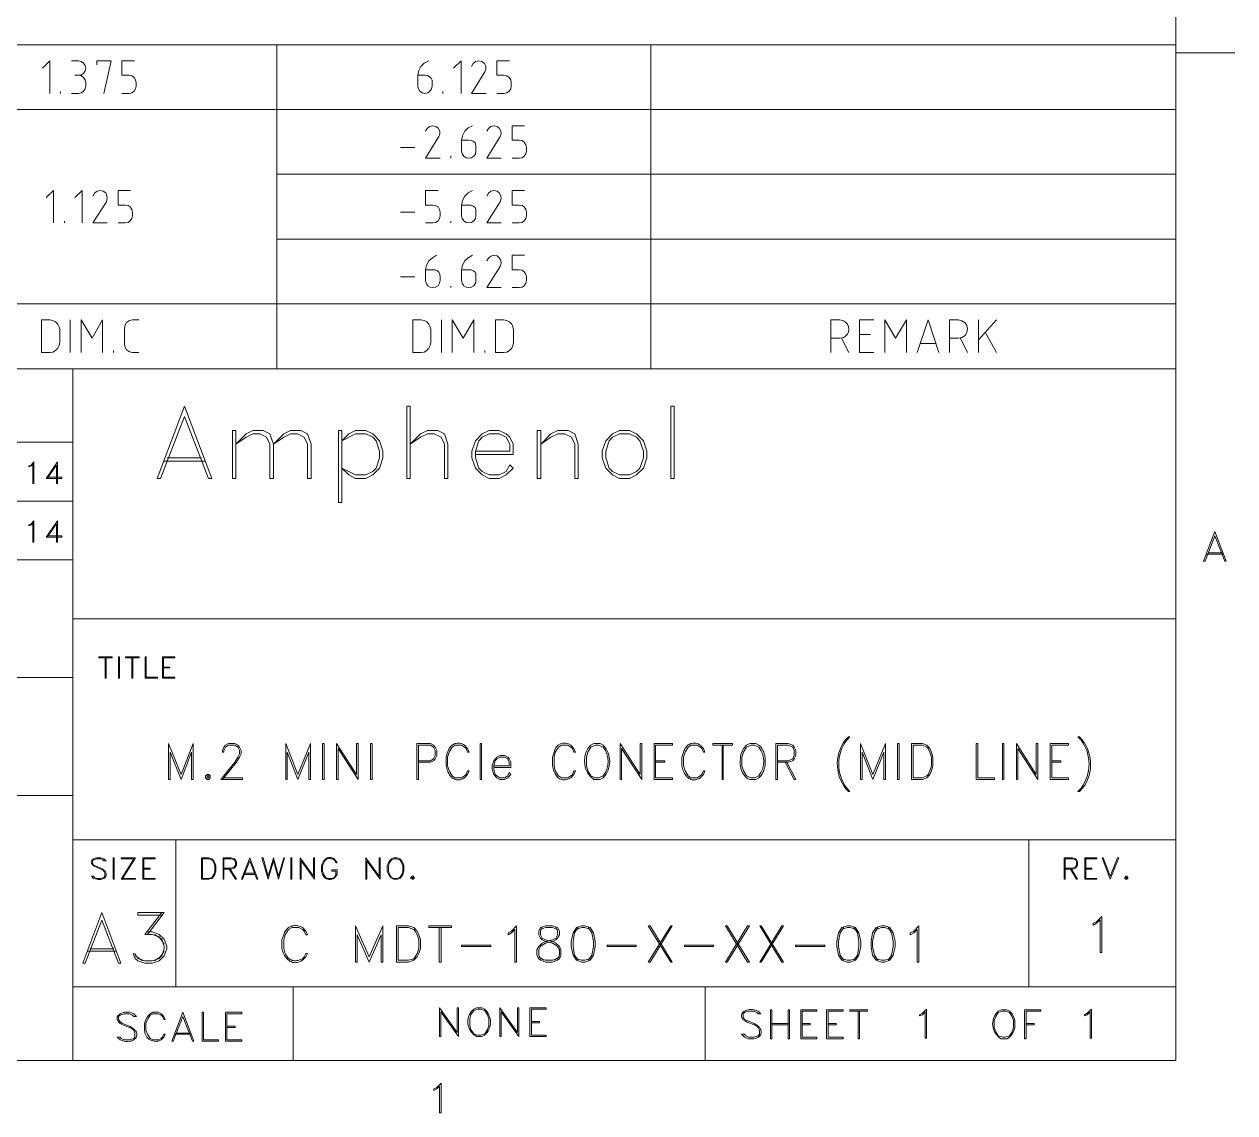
# Model space of a CAD drawing. Header units: inches. Extents: x 0 to 16.2, y 0 to 11.4.
# Drawn here: x 12.809 to 16.052, y 0.129 to 3.043 of the extents above; entities that cross this region are included whole.
import ezdxf

# ---------------------------------------------------------------- set-up
doc = ezdxf.new("R2010")
doc.units = ezdxf.units.IN
doc.header["$MEASUREMENT"] = 0
doc.layers.add('Color-7-Line_Weight-20', color=7, linetype='Continuous', lineweight=20)

msp = doc.modelspace()

# ---------------------------------------------------------------- linework, layer by layer
at = {"layer": 'Color-7-Line_Weight-20', "linetype": 'Continuous'}
for p, q in [((13.4858, 2.1208), (13.4858, 2.9883)), ((14.4875, 2.1208), (14.4875, 2.9883)), ((15.8942, 2.9667), (16.0517, 2.9667)), ((12.9067, 2.8583), (12.9067, 2.8633)), ((13.9308, 2.8583), (13.9308, 2.8633)), ((15.8942, 2.815), (9.8642, 2.815)), ((13.8167, 2.7133), (13.8558, 2.7133)), ((13.9517, 2.685), (13.9517, 2.69)), ((15.8942, 2.6417), (13.4858, 2.6417)), ((13.8167, 2.54), (13.8558, 2.54)), ((12.9167, 2.5117), (12.9167, 2.5158)), ((13.9517, 2.5117), (13.9517, 2.5158)), ((15.8942, 2.4683), (13.4858, 2.4683)), ((13.8167, 2.3667), (13.8558, 2.3667)), ((13.9517, 2.3383), (13.9517, 2.3425)), ((15.8942, 2.295), (9.8642, 2.295)), ((12.9325, 2.165), (12.9325, 2.2517)), ((13.9267, 2.165), (13.9267, 2.2517)), ((15.365, 2.1642), (15.365, 2.2517)), ((15.4133, 2.2517), (15.365, 2.1983)), ((15.0758, 2.2125), (15.0467, 2.2125)), ((15.3833, 2.2192), (15.4133, 2.1642)), ((14.9983, 2.2033), (15.0183, 2.1642)), ((15.25, 2.1883), (15.2092, 2.1883)), ((15.3167, 2.2033), (15.3358, 2.1642)), ((13.0483, 2.165), (13.0483, 2.17)), ((14.0425, 2.165), (14.0425, 2.17)), ((15.8942, 2.1208), (9.8658, 2.1208)), ((12.9392, 2.1208), (12.9392, 0.2692)), ((12.9392, 1.9242), (11.4417, 1.9242)), ((13.1925, 1.8825), (13.2842, 1.8825)), ((13.1833, 1.8733), (13.2933, 1.8733)), ((12.9392, 1.7667), (11.4417, 1.7667)), ((15.9758, 1.625), (16.0208, 1.625)), ((15.98, 1.6283), (16.0175, 1.6283)), ((12.9392, 1.6092), (11.4417, 1.6092)), ((15.8942, 1.4517), (12.9392, 1.4517)), ((12.9392, 1.2942), (11.4417, 1.2942)), ((12.9392, 0.9783), (11.4417, 0.9783)), ((15.8942, 0.86), (12.9392, 0.86)), ((13.215, 0.86), (13.215, 0.4667)), ((15.5, 0.86), (15.5, 0.4667)), ((13.3967, 0.7675), (13.43, 0.7675)), ((13.3992, 0.7708), (13.4267, 0.7708)), ((12.9783, 0.5617), (13.0558, 0.5617)), ((12.985, 0.5683), (13.0492, 0.5683)), ((13.1267, 0.5358), (13.1067, 0.5492)), ((14.1875, 0.5467), (14.2008, 0.5375)), ((14.2283, 0.5375), (14.2425, 0.5467)), ((15.8942, 0.4667), (12.9392, 0.4667)), ((13.53, 0.4667), (13.53, 0.2692)), ((14.6333, 0.4667), (14.6333, 0.2692)), ((14.8117, 0.3683), (14.8558, 0.3683)), ((14.8117, 0.3642), (14.8558, 0.3642)), ((13.2125, 0.3392), (13.2567, 0.3392)), ((13.2158, 0.3425), (13.2525, 0.3425))]:
    msp.add_line(p, q, dxfattribs=at)
for points in [[(15.8942, 0.2692), (15.8942, 11.1742), (0.25, 11.1742), (0.25, 0.2692)], [(13.8633, 2.8775), (13.865, 2.87), (13.8692, 2.8642), (13.875, 2.86), (13.8825, 2.8583), (13.89, 2.86), (13.8958, 2.8642), (13.9, 2.87), (13.9017, 2.8775), (13.9017, 2.8933), (13.8992, 2.8992), (13.8942, 2.9033), (13.8892, 2.9058), (13.8825, 2.9067), (13.8633, 2.9067)], [(13.9808, 2.7042), (13.9825, 2.6967), (13.9867, 2.69), (13.9925, 2.6858), (14, 2.685), (14.0075, 2.6858), (14.0133, 2.69), (14.0175, 2.6967), (14.0192, 2.7042), (14.0192, 2.72), (14.0167, 2.7258), (14.0117, 2.73), (14.0067, 2.7325), (14, 2.7333), (13.9808, 2.7333)], [(13.9808, 2.5308), (13.9825, 2.5233), (13.9867, 2.5167), (13.9925, 2.5125), (14, 2.5117), (14.0075, 2.5125), (14.0133, 2.5167), (14.0175, 2.5233), (14.0192, 2.5308), (14.0192, 2.5467), (14.0167, 2.5525), (14.0117, 2.5567), (14.0067, 2.5592), (13.9808, 2.5592)], [(13.9808, 2.3575), (13.9825, 2.35), (13.9867, 2.3433), (13.9925, 2.3392), (14, 2.3383), (14.0075, 2.3392), (14.0133, 2.3433), (14.0175, 2.35), (14.0192, 2.3575), (14.0192, 2.3733), (14.0167, 2.3792), (14.0117, 2.3833), (14.0067, 2.3858), (13.9808, 2.3858)], [(12.8558, 2.165), (12.8775, 2.165), (12.8858, 2.1658), (12.8933, 2.17), (12.8992, 2.1758), (12.9025, 2.1833), (12.9042, 2.1917), (12.9042, 2.225), (12.9025, 2.2333), (12.8992, 2.2408), (12.8933, 2.2467), (12.8858, 2.25), (12.8775, 2.2517), (12.8558, 2.2517)], [(13.85, 2.165), (13.8717, 2.165), (13.88, 2.1658), (13.8875, 2.17), (13.8933, 2.1758), (13.8967, 2.1833), (13.8983, 2.1917), (13.8983, 2.225), (13.8967, 2.2333), (13.8933, 2.2408), (13.8875, 2.2467), (13.88, 2.25), (13.8717, 2.2517), (13.85, 2.2517)], [(14.0717, 2.165), (14.0933, 2.165), (14.1017, 2.1658), (14.1092, 2.17), (14.115, 2.1758), (14.1183, 2.1833), (14.12, 2.1917), (14.12, 2.225), (14.1183, 2.2333), (14.115, 2.2408), (14.1092, 2.2467), (14.1017, 2.25), (14.0933, 2.2517), (14.0717, 2.2517)], [(13.165, 1.8275), (13.2383, 2.0208), (13.3117, 1.8275), (13.3025, 1.8275), (13.2383, 1.9933), (13.1742, 1.8275)], [(13.8342, 1.8275), (13.8433, 1.8275), (13.8433, 2.0208), (13.8342, 2.0208)], [(14.5408, 1.8275), (14.55, 1.8275), (14.55, 2.0208), (14.5408, 2.0208)], [(13.3667, 1.8275), (13.3758, 1.8275), (13.3758, 1.9558), (13.3667, 1.9558)], [(13.4767, 1.8275), (13.4675, 1.8275), (13.4675, 1.9192), (13.4583, 1.9375), (13.44, 1.9467), (13.4217, 1.9467), (13.4033, 1.9375), (13.3758, 1.9192), (13.4033, 1.9467), (13.4217, 1.9558), (13.4492, 1.9558), (13.4675, 1.9467), (13.4767, 1.9192)], [(13.5775, 1.8275), (13.5683, 1.8275), (13.5683, 1.9192), (13.5592, 1.9375), (13.5408, 1.9467), (13.5225, 1.9467), (13.5042, 1.9375), (13.4767, 1.9192), (13.5042, 1.9467), (13.5225, 1.9558), (13.55, 1.9558), (13.5683, 1.9467), (13.5775, 1.9192)], [(13.6508, 1.7633), (13.66, 1.7633), (13.66, 1.9558), (13.6508, 1.9558)], [(13.7517, 1.9283), (13.7608, 1.9008), (13.7608, 1.8825), (13.7517, 1.855), (13.7425, 1.8458), (13.7242, 1.8367), (13.6967, 1.8367), (13.66, 1.855), (13.6783, 1.8367), (13.6967, 1.8275), (13.7242, 1.8275), (13.7425, 1.8367), (13.7608, 1.855), (13.77, 1.8825), (13.77, 1.9008), (13.7608, 1.9283), (13.7425, 1.9467), (13.7242, 1.9558), (13.6967, 1.9558), (13.6783, 1.9467), (13.66, 1.9283), (13.6967, 1.9467), (13.7242, 1.9467), (13.7425, 1.9375)], [(13.9442, 1.8275), (13.935, 1.8275), (13.935, 1.9192), (13.9258, 1.9375), (13.9075, 1.9467), (13.8892, 1.9467), (13.8708, 1.9375), (13.8433, 1.9192), (13.8708, 1.9467), (13.8892, 1.9558), (13.9167, 1.9558), (13.935, 1.9467), (13.9442, 1.9192)], [(14.1833, 1.8275), (14.1925, 1.8275), (14.1925, 1.9558), (14.1833, 1.9558)], [(14.2933, 1.8275), (14.2842, 1.8275), (14.2842, 1.9192), (14.275, 1.9375), (14.2567, 1.9467), (14.2383, 1.9467), (14.22, 1.9375), (14.1925, 1.9192), (14.22, 1.9467), (14.2383, 1.9558), (14.2658, 1.9558), (14.2842, 1.9467), (14.2933, 1.9192)], [(14.385, 1.9467), (14.3667, 1.9283), (14.3575, 1.9008), (14.3575, 1.8825), (14.3667, 1.855), (14.385, 1.8367), (14.4033, 1.8275), (14.4308, 1.8275), (14.4492, 1.8367), (14.4675, 1.855), (14.4767, 1.8825), (14.4767, 1.9008), (14.4675, 1.9283), (14.4492, 1.9467), (14.4308, 1.9558), (14.4033, 1.9558)], [(14.3758, 1.9283), (14.3667, 1.9008), (14.3667, 1.8825), (14.3758, 1.855), (14.385, 1.8458), (14.4033, 1.8367), (14.4308, 1.8367), (14.4492, 1.8458), (14.4583, 1.855), (14.4675, 1.8825), (14.4675, 1.9008), (14.4583, 1.9283), (14.4492, 1.9375), (14.4308, 1.9467), (14.4033, 1.9467), (14.385, 1.9375)], [(12.835, 1.8142), (12.8325, 1.8142), (12.8325, 1.8667), (12.8275, 1.8608), (12.8217, 1.8583), (12.8217, 1.8608), (12.8275, 1.8633), (12.835, 1.8717)], [(12.835, 1.6567), (12.8325, 1.6567), (12.8325, 1.7083), (12.8275, 1.7033), (12.8217, 1.7008), (12.8217, 1.7033), (12.8275, 1.7058), (12.835, 1.7142)], [(15.9683, 1.6058), (15.9983, 1.685), (16.0283, 1.6058), (16.025, 1.6058), (15.9983, 1.6733), (15.9725, 1.6058)], [(13.045, 1.35), (13.045, 1.3475), (13.0092, 1.3475), (13.0092, 1.35)], [(13.0617, 1.2925), (13.0642, 1.2925), (13.0642, 1.35), (13.0617, 1.35)], [(13.1167, 1.35), (13.1167, 1.3475), (13.0808, 1.3475), (13.0808, 1.35)], [(13.1358, 1.35), (13.1358, 1.295), (13.1658, 1.295), (13.1658, 1.2925), (13.1333, 1.2925), (13.1333, 1.35)], [(13.2125, 1.35), (13.18, 1.35), (13.18, 1.2925), (13.2125, 1.2925), (13.2125, 1.295), (13.1825, 1.295), (13.1825, 1.3475), (13.2125, 1.3475)], [(13.1958, 1.0217), (13.1958, 1.1175), (13.2292, 1.035), (13.2617, 1.1175), (13.2617, 1.0217), (13.2575, 1.0217), (13.2575, 1.095), (13.2292, 1.0217), (13.2, 1.095), (13.2, 1.0217)], [(13.51, 1.0217), (13.51, 1.1175), (13.5425, 1.035), (13.5758, 1.1175), (13.5758, 1.0217), (13.5717, 1.0217), (13.5717, 1.095), (13.5425, 1.0217), (13.5133, 1.095), (13.5133, 1.0217)], [(13.6083, 1.0217), (13.6125, 1.0217), (13.6125, 1.1175), (13.6083, 1.1175)], [(13.6458, 1.0217), (13.6458, 1.1175), (13.6992, 1.035), (13.6992, 1.1175), (13.7033, 1.1175), (13.7033, 1.0217), (13.65, 1.1042), (13.65, 1.0217)], [(13.7367, 1.0217), (13.7408, 1.0217), (13.7408, 1.1175), (13.7367, 1.1175)], [(13.9967, 1.095), (13.9925, 1.1042), (13.9883, 1.1083), (13.98, 1.1133), (13.9633, 1.1133), (13.9558, 1.1083), (13.9475, 1.095), (13.9433, 1.0808), (13.9433, 1.0583), (13.9475, 1.0442), (13.9558, 1.0308), (13.9633, 1.0258), (13.98, 1.0258), (13.9883, 1.0308), (13.9925, 1.035), (13.9967, 1.0442), (14.0008, 1.0442), (13.9967, 1.035), (13.9883, 1.0258), (13.9843, 1.0236), (13.9805, 1.0219), (13.9768, 1.0209), (13.9732, 1.0203), (13.9698, 1.0203), (13.9665, 1.0207), (13.9634, 1.0215), (13.9605, 1.0228), (13.9577, 1.0244), (13.9551, 1.0264), (13.9527, 1.0287), (13.9504, 1.0313), (13.9483, 1.0341), (13.9464, 1.0372), (13.9447, 1.0404), (13.9432, 1.0438), (13.9419, 1.0473), (13.9408, 1.051), (13.9399, 1.0546), (13.9392, 1.0583), (13.9392, 1.0808), (13.9433, 1.095), (13.9444, 1.0979), (13.9456, 1.1007), (13.947, 1.1033), (13.9486, 1.1058), (13.9503, 1.1081), (13.9522, 1.1102), (13.9542, 1.1121), (13.9564, 1.1138), (13.9586, 1.1153), (13.961, 1.1165), (13.9635, 1.1175), (13.966, 1.1182), (13.9686, 1.1187), (13.9713, 1.1189), (13.9741, 1.1188), (13.9769, 1.1184), (13.9797, 1.1176), (13.9826, 1.1165), (13.9855, 1.1151), (13.9883, 1.1133), (13.9967, 1.1042), (14.0008, 1.095)], [(14.03, 1.0217), (14.0342, 1.0217), (14.0342, 1.1175), (14.03, 1.1175)], [(14.4058, 1.0217), (14.4058, 1.1175), (14.4592, 1.035), (14.4592, 1.1175), (14.4633, 1.1175), (14.4633, 1.0217), (14.4092, 1.1042), (14.4092, 1.0217)], [(14.5458, 1.1175), (14.4967, 1.1175), (14.4967, 1.0217), (14.5458, 1.0217), (14.5458, 1.0258), (14.5, 1.0258), (14.5, 1.1133), (14.5458, 1.1133)], [(14.6283, 1.095), (14.6242, 1.1042), (14.62, 1.1083), (14.6117, 1.1133), (14.595, 1.1133), (14.5875, 1.1083), (14.5792, 1.095), (14.575, 1.0808), (14.575, 1.0583), (14.5792, 1.0442), (14.5875, 1.0308), (14.595, 1.0258), (14.6117, 1.0258), (14.62, 1.0308), (14.6242, 1.035), (14.6283, 1.0442), (14.6325, 1.0442), (14.6283, 1.035), (14.62, 1.0258), (14.616, 1.0236), (14.6121, 1.0219), (14.6084, 1.0209), (14.6049, 1.0203), (14.6014, 1.0203), (14.5982, 1.0207), (14.5951, 1.0215), (14.5921, 1.0228), (14.5894, 1.0244), (14.5868, 1.0264), (14.5843, 1.0287), (14.5821, 1.0313), (14.58, 1.0341), (14.5781, 1.0372), (14.5764, 1.0404), (14.5749, 1.0438), (14.5736, 1.0473), (14.5725, 1.051), (14.5715, 1.0546), (14.5708, 1.0583), (14.5708, 1.0808), (14.575, 1.095), (14.576, 1.0979), (14.5773, 1.1007), (14.5787, 1.1033), (14.5802, 1.1058), (14.582, 1.1081), (14.5839, 1.1102), (14.5859, 1.1121), (14.588, 1.1138), (14.5903, 1.1153), (14.5927, 1.1165), (14.5951, 1.1175), (14.5977, 1.1182), (14.6003, 1.1187), (14.603, 1.1189), (14.6058, 1.1188), (14.6086, 1.1184), (14.6114, 1.1176), (14.6142, 1.1165), (14.6171, 1.1151), (14.62, 1.1133), (14.6283, 1.1042), (14.6325, 1.095)], [(14.7067, 1.1175), (14.7067, 1.1133), (14.6533, 1.1133), (14.6533, 1.1175)], [(14.7525, 1.1175), (14.7442, 1.1133), (14.7358, 1.1042), (14.7337, 1.1004), (14.7318, 1.0964), (14.7303, 1.092), (14.729, 1.0874), (14.728, 1.0827), (14.7273, 1.0777), (14.727, 1.0727), (14.7269, 1.0677), (14.7272, 1.0626), (14.7278, 1.0577), (14.7287, 1.0528), (14.7299, 1.0481), (14.7315, 1.0435), (14.7335, 1.0393), (14.7357, 1.0353), (14.7384, 1.0317), (14.7414, 1.0284), (14.7447, 1.0257), (14.7484, 1.0234), (14.7525, 1.0217), (14.7692, 1.0217), (14.7767, 1.0258), (14.78, 1.029), (14.783, 1.0325), (14.7856, 1.0364), (14.7878, 1.0405), (14.7898, 1.045), (14.7913, 1.0496), (14.7926, 1.0545), (14.7934, 1.0594), (14.794, 1.0645), (14.7941, 1.0696), (14.794, 1.0747), (14.7934, 1.0797), (14.7926, 1.0847), (14.7913, 1.0895), (14.7898, 1.0942), (14.7878, 1.0986), (14.7856, 1.1028), (14.783, 1.1067), (14.78, 1.1102), (14.7767, 1.1133), (14.7692, 1.1175)], [(15.0492, 1.0217), (15.0492, 1.1175), (15.0825, 1.035), (15.1158, 1.1175), (15.1158, 1.0217), (15.1117, 1.0217), (15.1117, 1.095), (15.0825, 1.0217), (15.0533, 1.095), (15.0533, 1.0217)], [(15.1483, 1.0217), (15.1525, 1.0217), (15.1525, 1.1175), (15.1483, 1.1175)], [(15.1858, 1.0217), (15.215, 1.0217), (15.2267, 1.0258), (15.235, 1.035), (15.2392, 1.0442), (15.2433, 1.0583), (15.2433, 1.0808), (15.2392, 1.095), (15.235, 1.1042), (15.2267, 1.1133), (15.215, 1.1175), (15.1858, 1.1175)], [(15.19, 1.0258), (15.215, 1.0258), (15.2267, 1.0308), (15.2308, 1.035), (15.235, 1.0442), (15.2392, 1.0583), (15.2392, 1.0808), (15.235, 1.095), (15.2308, 1.1042), (15.2267, 1.1083), (15.215, 1.1133), (15.19, 1.1133)], [(15.3633, 1.1175), (15.3633, 1.0258), (15.4083, 1.0258), (15.4083, 1.0217), (15.3592, 1.0217), (15.3592, 1.1175)], [(15.4292, 1.0217), (15.4333, 1.0217), (15.4333, 1.1175), (15.4292, 1.1175)], [(15.4667, 1.0217), (15.4667, 1.1175), (15.52, 1.035), (15.52, 1.1175), (15.5242, 1.1175), (15.5242, 1.0217), (15.4708, 1.1042), (15.4708, 1.0217)], [(15.6067, 1.1175), (15.5575, 1.1175), (15.5575, 1.0217), (15.6067, 1.0217), (15.6067, 1.0258), (15.5617, 1.0258), (15.5617, 1.1133), (15.6067, 1.1133)], [(13.295, 1.0308), (13.295, 1.0258), (13.2992, 1.0217), (13.3033, 1.0217), (13.3075, 1.0258), (13.3075, 1.0308), (13.3033, 1.035), (13.2992, 1.035)], [(13.3033, 1.0258), (13.3033, 1.0308), (13.2992, 1.0308), (13.2992, 1.0258)], [(13, 0.7875), (13.0142, 0.7817), (13.02, 0.7792), (13.0225, 0.7758), (13.025, 0.7708), (13.025, 0.7625), (13.0225, 0.7592), (13.0142, 0.7567), (13.0033, 0.7567), (12.9975, 0.7592), (12.995, 0.7625), (12.9892, 0.7625), (12.995, 0.7567), (13.0033, 0.7542), (13.0073, 0.7537), (13.011, 0.7536), (13.0143, 0.7539), (13.0173, 0.7545), (13.02, 0.7554), (13.0224, 0.7566), (13.0244, 0.758), (13.0261, 0.7596), (13.0274, 0.7614), (13.0283, 0.7634), (13.0288, 0.7654), (13.0289, 0.7676), (13.0286, 0.7698), (13.0279, 0.772), (13.0267, 0.7742), (13.0251, 0.7764), (13.0231, 0.7785), (13.0206, 0.7805), (13.0176, 0.7824), (13.0142, 0.7842), (13, 0.79), (12.995, 0.7925), (12.9925, 0.7983), (12.9925, 0.8033), (12.995, 0.8067), (13.0033, 0.8092), (13.0142, 0.8092), (13.02, 0.8067), (13.0225, 0.8033), (13.0283, 0.8033), (13.0225, 0.8092), (13.0142, 0.8117), (13.0119, 0.812), (13.0097, 0.8121), (13.0073, 0.8121), (13.005, 0.8119), (13.0027, 0.8116), (13.0004, 0.8111), (12.9983, 0.8105), (12.9962, 0.8097), (12.9944, 0.8088), (12.9927, 0.8078), (12.9913, 0.8066), (12.9902, 0.8052), (12.9894, 0.8038), (12.9889, 0.8022), (12.9888, 0.8005), (12.989, 0.7986), (12.9898, 0.7966), (12.991, 0.7945), (12.9927, 0.7923), (12.995, 0.79)], [(13.0475, 0.7542), (13.05, 0.7542), (13.05, 0.8117), (13.0475, 0.8117)], [(13.16, 0.8117), (13.1267, 0.8117), (13.1267, 0.7542), (13.16, 0.7542), (13.16, 0.7567), (13.13, 0.7567), (13.13, 0.8092), (13.16, 0.8092)], [(13.2842, 0.7542), (13.3033, 0.7542), (13.3117, 0.7567), (13.3167, 0.7625), (13.32, 0.7675), (13.3225, 0.7758), (13.3225, 0.79), (13.32, 0.7983), (13.3167, 0.8033), (13.3117, 0.8092), (13.3033, 0.8117), (13.2842, 0.8117)], [(13.3908, 0.7542), (13.4133, 0.8117), (13.435, 0.7542), (13.4325, 0.7542), (13.4133, 0.8033), (13.3942, 0.7542)], [(13.4492, 0.8117), (13.4625, 0.7625), (13.4767, 0.8117), (13.49, 0.7625), (13.5042, 0.8117), (13.5067, 0.8117), (13.49, 0.7542), (13.4767, 0.8033), (13.4625, 0.7542), (13.4458, 0.8117)], [(13.5233, 0.7542), (13.5258, 0.7542), (13.5258, 0.8117), (13.5233, 0.8117)], [(13.5483, 0.7542), (13.5483, 0.8117), (13.5842, 0.7625), (13.5842, 0.8117), (13.5867, 0.8117), (13.5867, 0.7542), (13.5508, 0.8033), (13.5508, 0.7542)], [(13.7242, 0.7542), (13.7242, 0.8117), (13.76, 0.7625), (13.76, 0.8117), (13.7625, 0.8117), (13.7625, 0.7542), (13.7267, 0.8033), (13.7267, 0.7542)], [(15.6825, 0.8117), (15.65, 0.8117), (15.65, 0.7542), (15.6825, 0.7542), (15.6825, 0.7567), (15.6525, 0.7567), (15.6525, 0.8092), (15.6825, 0.8092)], [(15.6992, 0.8117), (15.7183, 0.7625), (15.7375, 0.8117), (15.7408, 0.8117), (15.7183, 0.7542), (15.6967, 0.8117)], [(13.2867, 0.7567), (13.3033, 0.7567), (13.3117, 0.7592), (13.3142, 0.7625), (13.3167, 0.7675), (13.32, 0.7758), (13.32, 0.79), (13.3167, 0.7983), (13.3142, 0.8033), (13.3117, 0.8067), (13.3033, 0.8092), (13.2867, 0.8092)], [(13.8233, 0.79), (13.8208, 0.7983), (13.815, 0.8067), (13.8067, 0.8092), (13.8008, 0.8092), (13.7933, 0.8067), (13.7875, 0.7983), (13.785, 0.79), (13.785, 0.7758), (13.7875, 0.7675), (13.7933, 0.7592), (13.8008, 0.7567), (13.8067, 0.7567), (13.815, 0.7592), (13.8208, 0.7675), (13.8233, 0.7758)], [(13.845, 0.7592), (13.845, 0.7567), (13.8483, 0.7542), (13.8508, 0.7542), (13.8533, 0.7567), (13.8533, 0.7592), (13.8508, 0.7625), (13.8483, 0.7625)], [(13.8508, 0.7567), (13.8508, 0.7592), (13.8483, 0.7592), (13.8483, 0.7567)], [(15.7575, 0.7592), (15.7575, 0.7567), (15.76, 0.7542), (15.7625, 0.7542), (15.765, 0.7567), (15.765, 0.7592), (15.7625, 0.7625), (15.76, 0.7625)], [(15.7625, 0.7567), (15.7625, 0.7592), (15.76, 0.7592), (15.76, 0.7567)], [(12.9658, 0.53), (13.0167, 0.665), (13.0683, 0.53), (13.0617, 0.53), (13.0167, 0.645), (12.9725, 0.53)], [(15.6958, 0.5583), (15.6908, 0.5583), (15.6908, 0.6458), (15.6817, 0.6367), (15.6725, 0.6317), (15.6725, 0.6367), (15.6817, 0.6408), (15.6958, 0.655)], [(13.5633, 0.6058), (13.5592, 0.6158), (13.5542, 0.62), (13.545, 0.625), (13.5267, 0.625), (13.5175, 0.62), (13.5083, 0.6058), (13.5042, 0.5925), (13.5042, 0.5692), (13.5051, 0.5651), (13.5061, 0.5612), (13.5074, 0.5575), (13.5088, 0.5541), (13.5105, 0.551), (13.5123, 0.5481), (13.5142, 0.5455), (13.5164, 0.5432), (13.5187, 0.5412), (13.5211, 0.5395), (13.5238, 0.5382), (13.5266, 0.5371), (13.5295, 0.5364), (13.5326, 0.536), (13.5358, 0.536), (13.5392, 0.5364), (13.5428, 0.5371), (13.5464, 0.5382), (13.5502, 0.5398), (13.5542, 0.5417), (13.5592, 0.5467), (13.5633, 0.5558), (13.5683, 0.5558), (13.5633, 0.5467), (13.5542, 0.5375), (13.5502, 0.535), (13.5462, 0.5331), (13.5424, 0.5319), (13.5387, 0.5311), (13.535, 0.5309), (13.5315, 0.5312), (13.5281, 0.5319), (13.5249, 0.533), (13.5217, 0.5346), (13.5188, 0.5365), (13.5159, 0.5387), (13.5133, 0.5413), (13.5108, 0.5441), (13.5085, 0.5472), (13.5064, 0.5505), (13.5045, 0.554), (13.5029, 0.5576), (13.5014, 0.5614), (13.5002, 0.5652), (13.4992, 0.5692), (13.4992, 0.5925), (13.5042, 0.6058), (13.5051, 0.6091), (13.5063, 0.6121), (13.5078, 0.6149), (13.5095, 0.6175), (13.5115, 0.6199), (13.5136, 0.622), (13.516, 0.624), (13.5185, 0.6257), (13.5212, 0.6271), (13.524, 0.6283), (13.5269, 0.6292), (13.5299, 0.6299), (13.533, 0.6303), (13.536, 0.6304), (13.5391, 0.6303), (13.5422, 0.6298), (13.5453, 0.6291), (13.5483, 0.628), (13.5513, 0.6267), (13.5542, 0.625), (13.5633, 0.6158), (13.5683, 0.6058)], [(13.6967, 0.5325), (13.6967, 0.6292), (13.7333, 0.5467), (13.77, 0.6292), (13.77, 0.5325), (13.765, 0.5325), (13.765, 0.6058), (13.7333, 0.5325), (13.7008, 0.6058), (13.7008, 0.5325)], [(13.8067, 0.5325), (13.8383, 0.5325), (13.8525, 0.5375), (13.8617, 0.5467), (13.8658, 0.5558), (13.8708, 0.5692), (13.8708, 0.5925), (13.8658, 0.6058), (13.8617, 0.6158), (13.8525, 0.625), (13.8383, 0.6292), (13.8067, 0.6292)], [(13.8108, 0.5375), (13.8383, 0.5375), (13.8525, 0.5417), (13.8567, 0.5467), (13.8617, 0.5558), (13.8658, 0.5692), (13.8658, 0.5925), (13.8617, 0.6058), (13.8567, 0.6158), (13.8525, 0.62), (13.8383, 0.625), (13.8108, 0.625)], [(13.9533, 0.6292), (13.9533, 0.625), (13.8933, 0.625), (13.8933, 0.6292)], [(14.1275, 0.5325), (14.1233, 0.5325), (14.1233, 0.62), (14.1142, 0.6108), (14.105, 0.6058), (14.105, 0.6108), (14.1142, 0.6158), (14.1275, 0.6292)], [(14.325, 0.625), (14.3108, 0.6292), (14.3017, 0.6292), (14.2883, 0.625), (14.2792, 0.6108), (14.2742, 0.5875), (14.2742, 0.5742), (14.2792, 0.5508), (14.2883, 0.5375), (14.3017, 0.5325), (14.3108, 0.5325), (14.325, 0.5375), (14.3342, 0.5508), (14.3383, 0.5742), (14.3383, 0.5875), (14.3342, 0.6108)], [(14.5408, 0.5325), (14.545, 0.5325), (14.4858, 0.6292), (14.4808, 0.6292)], [(14.5408, 0.6292), (14.4808, 0.5325), (14.4858, 0.5325), (14.545, 0.6292)], [(14.7467, 0.5325), (14.7517, 0.5325), (14.6917, 0.6292), (14.6875, 0.6292)], [(14.7467, 0.6292), (14.6875, 0.5325), (14.6917, 0.5325), (14.7517, 0.6292)], [(14.8383, 0.5325), (14.8433, 0.5325), (14.7833, 0.6292), (14.7792, 0.6292)], [(14.8383, 0.6292), (14.7792, 0.5325), (14.7833, 0.5325), (14.8433, 0.6292)], [(15.0358, 0.625), (15.0225, 0.6292), (15.0133, 0.6292), (14.9992, 0.625), (14.99, 0.6108), (14.9858, 0.5875), (14.9858, 0.5742), (14.99, 0.5508), (14.9992, 0.5375), (15.0133, 0.5325), (15.0225, 0.5325), (15.0358, 0.5375), (15.045, 0.5508), (15.05, 0.5742), (15.05, 0.5875), (15.045, 0.6108)], [(15.1275, 0.625), (15.1142, 0.6292), (15.105, 0.6292), (15.0908, 0.625), (15.0817, 0.6108), (15.0775, 0.5875), (15.0775, 0.5742), (15.0817, 0.5508), (15.0908, 0.5375), (15.105, 0.5325), (15.1142, 0.5325), (15.1275, 0.5375), (15.1367, 0.5508), (15.1417, 0.5742), (15.1417, 0.5875), (15.1367, 0.6108)], [(15.2058, 0.5325), (15.2008, 0.5325), (15.2008, 0.62), (15.1917, 0.6108), (15.1825, 0.6058), (15.1825, 0.6108), (15.1917, 0.6158), (15.2058, 0.6292)], [(14.0592, 0.5783), (14.0592, 0.5742), (13.9808, 0.5742), (13.9808, 0.5783)], [(14.4483, 0.5783), (14.4483, 0.5742), (14.3708, 0.5742), (14.3708, 0.5783)], [(14.655, 0.5783), (14.655, 0.5742), (14.5775, 0.5742), (14.5775, 0.5783)], [(14.9533, 0.5783), (14.9533, 0.5742), (14.875, 0.5742), (14.875, 0.5783)], [(13.1025, 0.3283), (13.0908, 0.3242), (13.0767, 0.3242), (13.0692, 0.3283), (13.0658, 0.3317), (13.0583, 0.3317), (13.0658, 0.3242), (13.0767, 0.3208), (13.082, 0.3202), (13.0869, 0.3201), (13.0915, 0.3205), (13.0955, 0.3213), (13.0992, 0.3225), (13.1023, 0.3241), (13.105, 0.326), (13.1072, 0.3281), (13.1089, 0.3305), (13.1101, 0.3331), (13.1108, 0.3358), (13.1109, 0.3387), (13.1105, 0.3416), (13.1095, 0.3446), (13.1079, 0.3476), (13.1057, 0.3505), (13.1029, 0.3533), (13.0995, 0.356), (13.0955, 0.3585), (13.0908, 0.3608), (13.0725, 0.3683), (13.0658, 0.3725), (13.0617, 0.3792), (13.0617, 0.3867), (13.0658, 0.3908), (13.0767, 0.3942), (13.0908, 0.3942), (13.0983, 0.3908), (13.1025, 0.3867), (13.11, 0.3867), (13.1025, 0.3942), (13.0908, 0.3983), (13.0767, 0.3983), (13.0658, 0.3942), (13.0583, 0.3867), (13.0583, 0.3792), (13.0617, 0.3725), (13.0658, 0.3683), (13.0725, 0.365), (13.0908, 0.3575), (13.0983, 0.3542), (13.1025, 0.35), (13.1058, 0.3425), (13.1058, 0.3317)], [(13.205, 0.3208), (13.2342, 0.3983), (13.2633, 0.3208), (13.26, 0.3208), (13.2342, 0.3867), (13.2083, 0.3208)], [(13.2892, 0.3983), (13.2892, 0.3242), (13.33, 0.3242), (13.33, 0.3208), (13.2858, 0.3208), (13.2858, 0.3983)], [(13.3925, 0.3983), (13.3483, 0.3983), (13.3483, 0.3208), (13.3925, 0.3208), (13.3925, 0.3242), (13.3517, 0.3242), (13.3517, 0.3942), (13.3925, 0.3942)], [(13.9217, 0.3333), (13.9217, 0.41), (13.9692, 0.3442), (13.9692, 0.41), (13.9725, 0.41), (13.9725, 0.3333), (13.925, 0.3992), (13.925, 0.3333)], [(14.0533, 0.3808), (14.05, 0.3917), (14.0425, 0.4033), (14.0317, 0.4067), (14.0242, 0.4067), (14.0133, 0.4033), (14.0058, 0.3917), (14.0025, 0.3808), (14.0025, 0.3625), (14.0058, 0.3517), (14.0133, 0.3408), (14.0242, 0.3367), (14.0317, 0.3367), (14.0425, 0.3408), (14.05, 0.3517), (14.0533, 0.3625)], [(14.0833, 0.3333), (14.0833, 0.41), (14.1308, 0.3442), (14.1308, 0.41), (14.1342, 0.41), (14.1342, 0.3333), (14.0867, 0.3992), (14.0867, 0.3333)], [(14.2075, 0.41), (14.1633, 0.41), (14.1633, 0.3333), (14.2075, 0.3333), (14.2075, 0.3367), (14.1675, 0.3367), (14.1675, 0.4067), (14.2075, 0.4067)], [(14.7642, 0.3642), (14.7717, 0.3608), (14.775, 0.3575), (14.7783, 0.35), (14.7783, 0.3392), (14.775, 0.335), (14.7642, 0.3317), (14.7492, 0.3317), (14.7417, 0.335), (14.7383, 0.3392), (14.7308, 0.3392), (14.7383, 0.3317), (14.7492, 0.3275), (14.7544, 0.327), (14.7592, 0.3271), (14.7637, 0.3275), (14.7677, 0.3283), (14.7713, 0.3296), (14.7745, 0.3311), (14.7772, 0.3329), (14.7795, 0.335), (14.7812, 0.3374), (14.7825, 0.3399), (14.7832, 0.3426), (14.7835, 0.3454), (14.7831, 0.3483), (14.7822, 0.3513), (14.7807, 0.3543), (14.7787, 0.3572), (14.776, 0.3602), (14.7727, 0.363), (14.7688, 0.3657), (14.7642, 0.3683), (14.7458, 0.3758), (14.7383, 0.3792), (14.735, 0.3867), (14.735, 0.3942), (14.7383, 0.3975), (14.7492, 0.4008), (14.7642, 0.4008), (14.7717, 0.3975), (14.775, 0.3942), (14.7825, 0.3942), (14.775, 0.4008), (14.7642, 0.405), (14.76, 0.4055), (14.756, 0.4056), (14.7521, 0.4053), (14.7484, 0.4048), (14.745, 0.4039), (14.7418, 0.4028), (14.7389, 0.4015), (14.7364, 0.3999), (14.7342, 0.3981), (14.7325, 0.3961), (14.7312, 0.394), (14.7304, 0.3917), (14.7301, 0.3893), (14.7304, 0.3869), (14.7313, 0.3844), (14.7328, 0.3818), (14.7349, 0.3793), (14.7378, 0.3767), (14.7414, 0.3742), (14.7458, 0.3717)], [(14.8083, 0.3275), (14.8117, 0.3275), (14.8117, 0.405), (14.8083, 0.405)], [(14.8558, 0.3275), (14.8592, 0.3275), (14.8592, 0.405), (14.8558, 0.405)], [(14.9325, 0.405), (14.8892, 0.405), (14.8892, 0.3275), (14.9325, 0.3275), (14.9325, 0.3317), (14.8925, 0.3317), (14.8925, 0.4008), (14.9325, 0.4008)], [(15.0025, 0.405), (14.9583, 0.405), (14.9583, 0.3275), (15.0025, 0.3275), (15.0025, 0.3317), (14.9625, 0.3317), (14.9625, 0.4008), (15.0025, 0.4008)], [(15.0683, 0.405), (15.0683, 0.4008), (15.0208, 0.4008), (15.0208, 0.405)], [(15.2258, 0.3292), (15.2225, 0.3292), (15.2225, 0.3992), (15.215, 0.3917), (15.2075, 0.3883), (15.2075, 0.3917), (15.215, 0.3958), (15.2258, 0.4067)], [(15.4592, 0.3758), (15.4558, 0.3867), (15.4483, 0.3975), (15.4367, 0.4008), (15.43, 0.4008), (15.4183, 0.3975), (15.4117, 0.3867), (15.4075, 0.3758), (15.4075, 0.3575), (15.4117, 0.3458), (15.4183, 0.335), (15.43, 0.3317), (15.4367, 0.3317), (15.4483, 0.335), (15.4558, 0.3458), (15.4592, 0.3575)], [(15.4883, 0.3275), (15.4883, 0.405), (15.5325, 0.405), (15.5325, 0.4008), (15.4925, 0.4008), (15.4925, 0.3275)], [(15.6675, 0.3292), (15.6642, 0.3292), (15.6642, 0.3992), (15.6567, 0.3917), (15.6492, 0.3883), (15.6492, 0.3917), (15.6567, 0.3958), (15.6675, 0.4067)], [(13.9258, 0.2083), (13.9258, 0.1292), (13.9217, 0.1292), (13.9217, 0.2008), (13.9142, 0.1933), (13.9067, 0.1892), (13.9067, 0.1933), (13.9142, 0.1967)]]:
    msp.add_lwpolyline(points, close=True, dxfattribs=at)
for points in [[(15.8942, 2.9883), (9.8642, 2.9883), (9.8642, 2.1208), (9.8642, 0.2692)], [(12.8583, 2.9258), (12.8775, 2.945), (12.8775, 2.8583)], [(12.945, 2.9067), (12.955, 2.9067), (12.9625, 2.9075), (12.9683, 2.9117), (12.9725, 2.9183), (12.9742, 2.9258), (12.9725, 2.9333), (12.9683, 2.9392), (12.9625, 2.9433), (12.955, 2.945), (12.9358, 2.945)], [(13.0033, 2.935), (13.0033, 2.945), (13.0417, 2.945), (13.0225, 2.8583)], [(13.1042, 2.945), (13.0708, 2.945), (13.0708, 2.9067), (13.09, 2.9067), (13.0975, 2.905), (13.1033, 2.9008), (13.1075, 2.8942), (13.1092, 2.8867), (13.1092, 2.8775), (13.1075, 2.87), (13.1033, 2.8642), (13.0975, 2.86), (13.09, 2.8583), (13.0708, 2.8583)], [(13.8925, 2.945), (13.8808, 2.9392), (13.8717, 2.93), (13.8658, 2.9192), (13.8633, 2.9067)], [(13.9592, 2.9258), (13.9792, 2.945), (13.9792, 2.8583)], [(14.0467, 2.8583), (14.0075, 2.8583), (14.0433, 2.9158), (14.0458, 2.9233), (14.0458, 2.9308), (14.0417, 2.9383), (14.035, 2.9433), (14.0267, 2.945), (14.0183, 2.9433), (14.0117, 2.9383), (14.0075, 2.93)], [(14.1092, 2.945), (14.075, 2.945), (14.075, 2.9067), (14.0942, 2.9067), (14.1017, 2.905), (14.1083, 2.9008), (14.1125, 2.8942), (14.1133, 2.8867), (14.1133, 2.8775), (14.1125, 2.87), (14.1083, 2.8642), (14.1017, 2.86), (14.0942, 2.8583), (14.075, 2.8583)], [(12.955, 2.9067), (12.9625, 2.905), (12.9683, 2.9008), (12.9725, 2.8942), (12.9742, 2.8867), (12.9742, 2.8775), (12.9725, 2.87), (12.9683, 2.8642), (12.9625, 2.86), (12.955, 2.8583), (12.9358, 2.8583)], [(13.9233, 2.685), (13.8842, 2.685), (13.92, 2.7425), (13.9225, 2.75), (13.9225, 2.7575), (13.9183, 2.765), (13.9117, 2.77), (13.9033, 2.7717), (13.895, 2.77), (13.8883, 2.7642), (13.8842, 2.7567)], [(14.01, 2.7717), (13.9983, 2.7658), (13.9892, 2.7567), (13.9833, 2.745), (13.9808, 2.7333)], [(14.0867, 2.685), (14.0483, 2.685), (14.0842, 2.7425), (14.0867, 2.75), (14.0858, 2.7575), (14.0817, 2.765), (14.0758, 2.77), (14.0675, 2.7717), (14.0592, 2.77), (14.0525, 2.7642), (14.0483, 2.7567)], [(14.1492, 2.7717), (14.1158, 2.7717), (14.1158, 2.7333), (14.135, 2.7333), (14.1425, 2.7317), (14.1483, 2.7275), (14.1525, 2.7208), (14.1542, 2.7133), (14.1542, 2.7042), (14.1525, 2.6967), (14.1483, 2.69), (14.1425, 2.6858), (14.135, 2.685), (14.1158, 2.685)], [(12.8683, 2.5792), (12.8875, 2.5983), (12.8875, 2.5117)], [(12.945, 2.5792), (12.9642, 2.5983), (12.9642, 2.5117)], [(13.0317, 2.5117), (12.9933, 2.5117), (13.0292, 2.5683), (13.0317, 2.5767), (13.0308, 2.5842), (13.0275, 2.5917), (13.0208, 2.5967), (13.0125, 2.5983), (13.0042, 2.5967), (12.9975, 2.5908), (12.9933, 2.5833)], [(13.0942, 2.5983), (13.0608, 2.5983), (13.0608, 2.5592), (13.08, 2.5592), (13.0875, 2.5583), (13.0933, 2.5542), (13.0975, 2.5475), (13.0992, 2.54), (13.0992, 2.5308), (13.0975, 2.5233), (13.0933, 2.5167), (13.0875, 2.5125), (13.08, 2.5117), (13.0608, 2.5117)], [(13.9183, 2.5983), (13.8842, 2.5983), (13.8842, 2.5592), (13.9033, 2.5592), (13.9108, 2.5583), (13.9175, 2.5542), (13.9217, 2.5475), (13.9233, 2.54), (13.9233, 2.5308), (13.9217, 2.5233), (13.9175, 2.5167), (13.9108, 2.5125), (13.9033, 2.5117), (13.8842, 2.5117)], [(14.01, 2.5983), (13.9983, 2.5917), (13.9892, 2.5833), (13.9833, 2.5717), (13.9808, 2.5592)], [(14.0867, 2.5117), (14.0483, 2.5117), (14.0842, 2.5683), (14.0867, 2.5767), (14.0858, 2.5842), (14.0817, 2.5917), (14.0758, 2.5967), (14.0675, 2.5983), (14.0592, 2.5967), (14.0525, 2.5908), (14.0483, 2.5833)], [(14.1492, 2.5983), (14.1158, 2.5983), (14.1158, 2.5592), (14.135, 2.5592), (14.1425, 2.5583), (14.1483, 2.5542), (14.1525, 2.5475), (14.1542, 2.54), (14.1542, 2.5308), (14.1525, 2.5233), (14.1483, 2.5167), (14.1425, 2.5125), (14.135, 2.5117), (14.1158, 2.5117)], [(13.8842, 2.3858), (13.8842, 2.3575), (13.8858, 2.35), (13.89, 2.3433), (13.8967, 2.3392), (13.9033, 2.3383), (13.9108, 2.3392), (13.9175, 2.3433), (13.9217, 2.35), (13.9233, 2.3575), (13.9233, 2.3667), (13.9225, 2.3733), (13.92, 2.3792), (13.9158, 2.3833), (13.91, 2.3858), (13.8842, 2.3858), (13.8867, 2.3983), (13.8933, 2.41), (13.9025, 2.4183), (13.9133, 2.425)], [(14.01, 2.425), (13.9983, 2.4183), (13.9892, 2.41), (13.9833, 2.3983), (13.9808, 2.3858)], [(14.0867, 2.3383), (14.0483, 2.3383), (14.0842, 2.395), (14.0867, 2.4033), (14.0858, 2.4108), (14.0817, 2.4183), (14.0758, 2.4233), (14.0675, 2.425), (14.0592, 2.4225), (14.0525, 2.4175), (14.0483, 2.41)], [(14.1492, 2.425), (14.1158, 2.425), (14.1158, 2.3858), (14.135, 2.3858), (14.1425, 2.385), (14.1483, 2.3808), (14.1525, 2.3742), (14.1542, 2.3667), (14.1542, 2.3575), (14.1525, 2.35), (14.1483, 2.3433), (14.1425, 2.3392), (14.135, 2.3383), (14.1158, 2.3383)], [(12.9617, 2.165), (12.9617, 2.2517), (12.9908, 2.2033), (13.0192, 2.2517), (13.0192, 2.165)], [(13.1158, 2.165), (13.0992, 2.165), (13.0908, 2.1667), (13.0833, 2.1717), (13.0792, 2.1783), (13.0775, 2.1867), (13.0775, 2.23), (13.0792, 2.2383), (13.0833, 2.245), (13.0908, 2.25), (13.0992, 2.2517), (13.1158, 2.2517)], [(13.9558, 2.165), (13.9558, 2.2517), (13.985, 2.2033), (14.0133, 2.2517), (14.0133, 2.165)], [(14.97, 2.1642), (14.97, 2.2517), (14.9942, 2.2517), (15.0033, 2.2492)], [(15.085, 2.2517), (15.0467, 2.2517), (15.0467, 2.1642), (15.085, 2.1642)], [(15.1142, 2.1642), (15.1142, 2.2517), (15.1433, 2.2033), (15.1725, 2.2517), (15.1725, 2.1642)], [(15.2008, 2.1642), (15.23, 2.2517), (15.2592, 2.1642)], [(15.2875, 2.1642), (15.2875, 2.2517), (15.3117, 2.2517), (15.3208, 2.2492), (15.3292, 2.2442), (15.3342, 2.2367), (15.3358, 2.2275), (15.3342, 2.2183), (15.3292, 2.21), (15.3208, 2.205), (15.3117, 2.2033), (15.2875, 2.2033)], [(14.97, 2.2033), (14.9942, 2.2033), (15.0033, 2.205)], [(14.0175, 1.9008), (14.0267, 1.9283), (14.0358, 1.9375), (14.0542, 1.9467), (14.0817, 1.9467), (14.1, 1.9375), (14.11, 1.9192), (14.11, 1.9008), (14.0175, 1.9008), (14.0175, 1.8825), (14.0267, 1.855), (14.0358, 1.8458), (14.0542, 1.8367), (14.0817, 1.8367), (14.1, 1.8458), (14.11, 1.8642), (14.1192, 1.855), (14.1, 1.8367), (14.0817, 1.8275), (14.0542, 1.8275), (14.0358, 1.8367), (14.0175, 1.855), (14.0083, 1.8825), (14.0083, 1.9008), (14.0175, 1.9283), (14.0358, 1.9467), (14.0542, 1.9558), (14.0817, 1.9558), (14.1, 1.9467), (14.11, 1.9375), (14.1192, 1.9192), (14.1192, 1.8917), (14.0175, 1.8917)], [(12.8708, 1.8275), (12.8958, 1.8633), (12.8958, 1.8142), (12.8983, 1.8142), (12.8983, 1.8717), (12.8683, 1.8275), (12.91, 1.8275), (12.91, 1.8308), (12.8708, 1.8308)], [(12.8708, 1.67), (12.8958, 1.7058), (12.8958, 1.6567), (12.8983, 1.6567), (12.8983, 1.7142), (12.8683, 1.67), (12.91, 1.67), (12.91, 1.6733), (12.8708, 1.6733)], [(13.0283, 1.3475), (13.0283, 1.2925), (13.0258, 1.2925), (13.0258, 1.3475)], [(13.1, 1.3475), (13.1, 1.2925), (13.0975, 1.2925), (13.0975, 1.3475)], [(13.1825, 1.32), (13.1992, 1.32), (13.1992, 1.3225), (13.1825, 1.3225)], [(15.0125, 1.1267), (15.0208, 1.1358), (15.0167, 1.1358), (15.0083, 1.1267)], [(15.6358, 1.1358), (15.6317, 1.1358), (15.64, 1.1267)], [(13.34, 1.0258), (13.3942, 1.0258), (13.3942, 1.0217), (13.3358, 1.0217), (13.3733, 1.0675), (13.3817, 1.0808), (13.3858, 1.09), (13.3858, 1.0992), (13.3817, 1.1083), (13.3733, 1.1133), (13.3567, 1.1133), (13.3483, 1.1083), (13.3442, 1.0992), (13.3442, 1.095), (13.34, 1.095), (13.34, 1.0992), (13.3442, 1.1083), (13.3483, 1.1133), (13.3567, 1.1175), (13.3733, 1.1175), (13.3817, 1.1133), (13.3858, 1.1083), (13.39, 1.0992), (13.39, 1.09), (13.3858, 1.0808), (13.3775, 1.0675), (13.34, 1.0217)], [(13.865, 1.0675), (13.8975, 1.0675), (13.9058, 1.0717), (13.91, 1.0767), (13.9142, 1.0858), (13.9142, 1.0992), (13.91, 1.1083), (13.9058, 1.1133), (13.8975, 1.1175), (13.8608, 1.1175), (13.8608, 1.0217), (13.865, 1.0217), (13.865, 1.1133), (13.8975, 1.1133), (13.9058, 1.1083), (13.91, 1.0992), (13.91, 1.0858), (13.9058, 1.0767), (13.8975, 1.0717), (13.865, 1.0717)], [(14.2733, 1.1133), (14.2817, 1.1042), (14.2858, 1.095), (14.2817, 1.095), (14.2775, 1.1042), (14.2733, 1.1083), (14.265, 1.1133), (14.2483, 1.1133), (14.24, 1.1083), (14.2317, 1.095), (14.2283, 1.0808), (14.2283, 1.0583), (14.2317, 1.0442), (14.24, 1.0308), (14.2483, 1.0258), (14.265, 1.0258), (14.2733, 1.0308), (14.2775, 1.035), (14.2817, 1.0442), (14.2858, 1.0442), (14.2817, 1.035), (14.2733, 1.0258), (14.2692, 1.0237), (14.2652, 1.022), (14.2614, 1.021), (14.2578, 1.0204), (14.2543, 1.0203), (14.251, 1.0207), (14.2479, 1.0215), (14.245, 1.0227), (14.2422, 1.0243), (14.2397, 1.0262), (14.2373, 1.0284), (14.2351, 1.0309), (14.233, 1.0337), (14.2312, 1.0368), (14.2295, 1.04), (14.2281, 1.0434), (14.2268, 1.047), (14.2257, 1.0507), (14.2249, 1.0545), (14.2242, 1.0583), (14.2242, 1.0808), (14.2283, 1.095)], [(14.36, 1.1083), (14.3475, 1.1133), (14.3392, 1.1133), (14.3267, 1.1083), (14.3192, 1.095), (14.315, 1.0808), (14.315, 1.0583), (14.3192, 1.0442), (14.3267, 1.0308), (14.3392, 1.0258), (14.3475, 1.0258), (14.36, 1.0308)], [(14.36, 1.1133), (14.3517, 1.1175), (14.335, 1.1175), (14.3267, 1.1133), (14.3192, 1.1042)], [(14.6817, 1.1133), (14.6817, 1.0217), (14.6783, 1.0217), (14.6783, 1.1133)], [(14.7767, 1.1083), (14.765, 1.1133), (14.7567, 1.1133), (14.7442, 1.1083), (14.7358, 1.095), (14.7317, 1.0808), (14.7317, 1.0583), (14.7358, 1.0442), (14.7442, 1.0308), (14.7567, 1.0258), (14.765, 1.0258), (14.7767, 1.0308)], [(14.8267, 1.0675), (14.8558, 1.0675), (14.8675, 1.0717), (14.8717, 1.0767), (14.8758, 1.0858), (14.8758, 1.0992), (14.8717, 1.1083), (14.8675, 1.1133), (14.8558, 1.1175), (14.8225, 1.1175), (14.8225, 1.0217), (14.8267, 1.0217), (14.8267, 1.1133), (14.8558, 1.1133), (14.8675, 1.1083), (14.8717, 1.0992), (14.8717, 1.0858), (14.8675, 1.0767), (14.8558, 1.0717), (14.8267, 1.0717)], [(14.0667, 1.0583), (14.0708, 1.0717), (14.075, 1.0767), (14.0833, 1.0808), (14.0958, 1.0808), (14.1042, 1.0767), (14.1083, 1.0675), (14.1083, 1.0583), (14.0667, 1.0583), (14.0667, 1.0492), (14.0708, 1.035), (14.075, 1.0308), (14.0833, 1.0258), (14.0958, 1.0258), (14.1042, 1.0308), (14.1083, 1.04), (14.1125, 1.035), (14.1042, 1.0258), (14.0958, 1.0217), (14.0833, 1.0217), (14.075, 1.0258), (14.0667, 1.035), (14.0625, 1.0492), (14.0625, 1.0583), (14.0667, 1.0717), (14.075, 1.0808), (14.0833, 1.0858), (14.0958, 1.0858), (14.1042, 1.0808), (14.1083, 1.0767), (14.1125, 1.0675), (14.1125, 1.0533), (14.0667, 1.0533)], [(14.5, 1.0675), (14.525, 1.0675), (14.525, 1.0717), (14.5, 1.0717)], [(15.5617, 1.0675), (15.5858, 1.0675), (15.5858, 1.0717), (15.5617, 1.0717)], [(14.8517, 1.0675), (14.8758, 1.0217), (14.8717, 1.0217), (14.8475, 1.0675)], [(14.335, 1.0217), (14.3517, 1.0217), (14.36, 1.0258)], [(15.0125, 0.9983), (15.0208, 0.9892), (15.0167, 0.9892)], [(15.64, 0.9983), (15.6317, 0.9892), (15.6358, 0.9892), (15.6442, 0.9983)], [(13.0717, 0.7542), (13.1075, 0.8117), (13.0692, 0.8117), (13.0692, 0.8092), (13.105, 0.8092)], [(13.105, 0.8117), (13.0692, 0.7542), (13.1075, 0.7542), (13.1075, 0.7567), (13.0717, 0.7567)], [(13.3442, 0.7817), (13.3633, 0.7817), (13.3717, 0.7842), (13.375, 0.7875), (13.3775, 0.7925), (13.3775, 0.8008), (13.375, 0.8067), (13.3717, 0.8092), (13.3633, 0.8117), (13.3417, 0.8117), (13.3417, 0.7542), (13.3442, 0.7542), (13.3442, 0.8092), (13.3633, 0.8092), (13.3717, 0.8067), (13.375, 0.8008), (13.375, 0.7925), (13.3717, 0.7875), (13.3633, 0.7842), (13.3442, 0.7842)], [(13.6442, 0.7625), (13.6475, 0.7675), (13.6475, 0.7792), (13.6333, 0.7792), (13.6333, 0.7758), (13.6442, 0.7758), (13.6442, 0.7675), (13.6417, 0.7625), (13.6392, 0.7592), (13.6333, 0.7567), (13.6225, 0.7567), (13.6167, 0.7592), (13.6142, 0.7625), (13.6117, 0.7675), (13.6083, 0.7758), (13.6083, 0.79), (13.6091, 0.7924), (13.6099, 0.7947), (13.6108, 0.7968), (13.6117, 0.7989), (13.6126, 0.8007), (13.6136, 0.8025), (13.6147, 0.804), (13.6159, 0.8054), (13.6172, 0.8067), (13.6186, 0.8077), (13.62, 0.8086), (13.6216, 0.8093), (13.6233, 0.8097), (13.6251, 0.81), (13.6271, 0.81), (13.6292, 0.8098), (13.6315, 0.8094), (13.6339, 0.8087), (13.6364, 0.8078), (13.6392, 0.8067), (13.6417, 0.8033), (13.6442, 0.7983), (13.6475, 0.7983), (13.6442, 0.8033), (13.6392, 0.8092), (13.6366, 0.8104), (13.6342, 0.8114), (13.6318, 0.8121), (13.6294, 0.8124), (13.6272, 0.8125), (13.625, 0.8123), (13.6229, 0.8119), (13.6209, 0.8113), (13.6191, 0.8104), (13.6173, 0.8093), (13.6156, 0.808), (13.614, 0.8065), (13.6125, 0.8049), (13.6112, 0.8031), (13.61, 0.8012), (13.6089, 0.7992), (13.6079, 0.797), (13.6071, 0.7947), (13.6064, 0.7924), (13.6058, 0.79), (13.6058, 0.7758), (13.6083, 0.7675)], [(13.7875, 0.8033), (13.7933, 0.8092), (13.7983, 0.8117), (13.8092, 0.8117), (13.815, 0.8092), (13.8208, 0.8033), (13.8233, 0.7983), (13.8258, 0.79), (13.8258, 0.7758), (13.8233, 0.7675), (13.8208, 0.7625), (13.815, 0.7567), (13.8092, 0.7542), (13.7983, 0.7542)], [(15.5975, 0.7817), (15.6167, 0.7817), (15.625, 0.7842), (15.6275, 0.7875), (15.6308, 0.7925), (15.6308, 0.8008), (15.6275, 0.8067), (15.625, 0.8092), (15.6167, 0.8117), (15.595, 0.8117), (15.595, 0.7542), (15.5975, 0.7542), (15.5975, 0.8092), (15.6167, 0.8092), (15.625, 0.8067), (15.6275, 0.8008), (15.6275, 0.7925), (15.625, 0.7875), (15.6167, 0.7842), (15.5975, 0.7842)], [(13.13, 0.7817), (13.1467, 0.7817), (13.1467, 0.7842), (13.13, 0.7842)], [(13.3608, 0.7817), (13.3775, 0.7542), (13.375, 0.7542), (13.3583, 0.7817)], [(15.6142, 0.7817), (15.6308, 0.7542), (15.6275, 0.7542), (15.6117, 0.7817)], [(15.6525, 0.7817), (15.6692, 0.7817), (15.6692, 0.7842), (15.6525, 0.7842)], [(13.1392, 0.6067), (13.1842, 0.665), (13.1133, 0.665), (13.1133, 0.6583), (13.1775, 0.6583)], [(13.1842, 0.5808), (13.1708, 0.6), (13.1517, 0.6067), (13.1325, 0.6067), (13.1775, 0.665)], [(13.9258, 0.625), (13.9258, 0.5325), (13.9208, 0.5325), (13.9208, 0.625)], [(14.1967, 0.625), (14.1917, 0.6158), (14.1917, 0.6058), (14.1967, 0.5967), (14.2058, 0.5925), (14.2242, 0.5875), (14.2333, 0.5833), (14.2425, 0.5742), (14.2467, 0.565), (14.2467, 0.5508), (14.2425, 0.5417), (14.2375, 0.5375), (14.2242, 0.5325), (14.2058, 0.5325), (14.1917, 0.5375), (14.1875, 0.5417), (14.1825, 0.5508), (14.1825, 0.565), (14.1875, 0.5742), (14.1967, 0.5833), (14.2058, 0.5875), (14.2242, 0.5833), (14.2333, 0.5783), (14.2375, 0.5742), (14.2425, 0.565), (14.2425, 0.5508), (14.2375, 0.5417), (14.2242, 0.5375), (14.2058, 0.5375), (14.1917, 0.5417), (14.1875, 0.5508), (14.1875, 0.565), (14.1917, 0.5742), (14.1967, 0.5783), (14.2058, 0.5833), (14.2242, 0.5875), (14.2333, 0.5925), (14.2375, 0.5967), (14.2425, 0.6058), (14.2425, 0.6158), (14.2375, 0.625), (14.2242, 0.6292), (14.2058, 0.6292), (14.1917, 0.625), (14.1875, 0.6158), (14.1875, 0.6058), (14.1917, 0.5967), (14.1967, 0.5925), (14.2058, 0.5875), (14.2242, 0.5925), (14.2333, 0.5967), (14.2375, 0.6058), (14.2375, 0.6158), (14.2333, 0.625)], [(14.2375, 0.62), (14.2242, 0.625), (14.2058, 0.625), (14.1917, 0.62)], [(14.2925, 0.625), (14.2833, 0.6108), (14.2792, 0.5875), (14.2792, 0.5742), (14.2833, 0.5508), (14.2925, 0.5375)], [(14.325, 0.62), (14.3108, 0.625), (14.3017, 0.625), (14.2883, 0.62)], [(14.32, 0.5375), (14.3292, 0.5508), (14.3342, 0.5742), (14.3342, 0.5875), (14.3292, 0.6108), (14.32, 0.625)], [(15.0042, 0.625), (14.995, 0.6108), (14.99, 0.5875), (14.99, 0.5742), (14.995, 0.5508), (15.0042, 0.5375)], [(15.0358, 0.62), (15.0225, 0.625), (15.0133, 0.625), (14.9992, 0.62)], [(15.0317, 0.5375), (15.0408, 0.5508), (15.045, 0.5742), (15.045, 0.5875), (15.0408, 0.6108), (15.0317, 0.625)], [(15.0958, 0.625), (15.0867, 0.6108), (15.0817, 0.5875), (15.0817, 0.5742), (15.0867, 0.5508), (15.0958, 0.5375)], [(15.1275, 0.62), (15.1142, 0.625), (15.105, 0.625), (15.0908, 0.62)], [(15.1233, 0.5375), (15.1325, 0.5508), (15.1367, 0.5742), (15.1367, 0.5875), (15.1325, 0.6108), (15.1233, 0.625)], [(13.1392, 0.6133), (13.1517, 0.6133), (13.1708, 0.6067), (13.1842, 0.5942), (13.1908, 0.575), (13.1908, 0.5683), (13.1842, 0.5492), (13.1708, 0.5358), (13.1517, 0.53), (13.1325, 0.53), (13.1133, 0.5358), (13.1067, 0.5425), (13.1008, 0.555), (13.1067, 0.555), (13.1133, 0.5425), (13.1325, 0.5358), (13.1517, 0.5358), (13.1708, 0.5425), (13.1842, 0.5617)], [(13.1583, 0.6067), (13.1775, 0.5942), (13.1842, 0.575), (13.1842, 0.5683), (13.1775, 0.5492), (13.1583, 0.5358)], [(14.2883, 0.5417), (14.3017, 0.5375), (14.3108, 0.5375), (14.325, 0.5417)], [(14.9992, 0.5417), (15.0133, 0.5375), (15.0225, 0.5375), (15.0358, 0.5417)], [(15.0908, 0.5417), (15.105, 0.5375), (15.1142, 0.5375), (15.1275, 0.5417)], [(13.1758, 0.3242), (13.1833, 0.3317), (13.1867, 0.3392), (13.1833, 0.3392), (13.1792, 0.3317), (13.1758, 0.3283), (13.1683, 0.3242), (13.1533, 0.3242), (13.1467, 0.3283), (13.1392, 0.3392), (13.135, 0.35), (13.135, 0.3683), (13.1392, 0.3792), (13.1467, 0.3908), (13.1533, 0.3942), (13.1683, 0.3942), (13.1758, 0.3908), (13.1792, 0.3867), (13.1833, 0.3792), (13.1867, 0.3792), (13.1833, 0.3867), (13.1758, 0.3942), (13.1683, 0.3983), (13.1533, 0.3983), (13.1467, 0.3942), (13.1392, 0.3867), (13.135, 0.3792), (13.1317, 0.3683), (13.1317, 0.35)], [(14.0425, 0.4067), (14.035, 0.41), (14.0208, 0.41), (14.0133, 0.4067), (14.0058, 0.3992)], [(15.0467, 0.4008), (15.0467, 0.3275), (15.0425, 0.3275), (15.0425, 0.4008)], [(15.4258, 0.3275), (15.4408, 0.3275), (15.4483, 0.3317), (15.4558, 0.3392), (15.4592, 0.3458), (15.4625, 0.3575), (15.4625, 0.3758), (15.4592, 0.3867), (15.4558, 0.3942), (15.4483, 0.4008), (15.4408, 0.405), (15.4258, 0.405), (15.4183, 0.4008), (15.4117, 0.3942)], [(13.3517, 0.3575), (13.3742, 0.3575), (13.3742, 0.3608), (13.3517, 0.3608)], [(14.1675, 0.37), (14.1892, 0.37), (14.1892, 0.3733), (14.1675, 0.3733)], [(14.8925, 0.3642), (14.9142, 0.3642), (14.9142, 0.3683), (14.8925, 0.3683)], [(14.9625, 0.3642), (14.9842, 0.3642), (14.9842, 0.3683), (14.9625, 0.3683)], [(15.4925, 0.3642), (15.5142, 0.3642), (15.5142, 0.3683), (15.4925, 0.3683)], [(14.0208, 0.3333), (14.035, 0.3333), (14.0425, 0.3367)]]:
    msp.add_lwpolyline(points, dxfattribs=at)
for centre, radius, start, end in [((14.994, 2.2271), 0.024, 292.856, 67.144), ((15.5596, 1.0622), 0.106, 322.9344, 44.0017), ((14.2566, 1.0899), 0.0287, 54.4664, 169.8666), ((14.3711, 1.0714), 0.0615, 147.7514, 233.977), ((14.3139, 1.0696), 0.0635, 316.4907, 43.5093), ((14.3109, 1.0696), 0.0626, 321.7216, 38.2784), ((14.7276, 1.0696), 0.0626, 321.7216, 38.2784), ((15.0933, 1.0628), 0.1063, 143.0763, 223.8599), ((15.0982, 1.0625), 0.1071, 143.1779, 216.8221), ((15.5543, 1.0625), 0.1071, 323.1779, 36.8221), ((13.8143, 0.7835), 0.0334, 143.4967, 241.3543), ((13.6274, 0.7732), 0.0199, 196.6985, 327.4147), ((14.0423, 0.3728), 0.0449, 144.1481, 241.5235), ((14.0111, 0.3717), 0.047, 311.8575, 48.1425), ((15.4492, 0.3673), 0.0461, 144.4006, 239.5936), ((13.1612, 0.3499), 0.0296, 179.7866, 299.566)]:
    msp.add_arc(centre, radius, start, end, dxfattribs=at)

doc.saveas('drawing.dxf')
